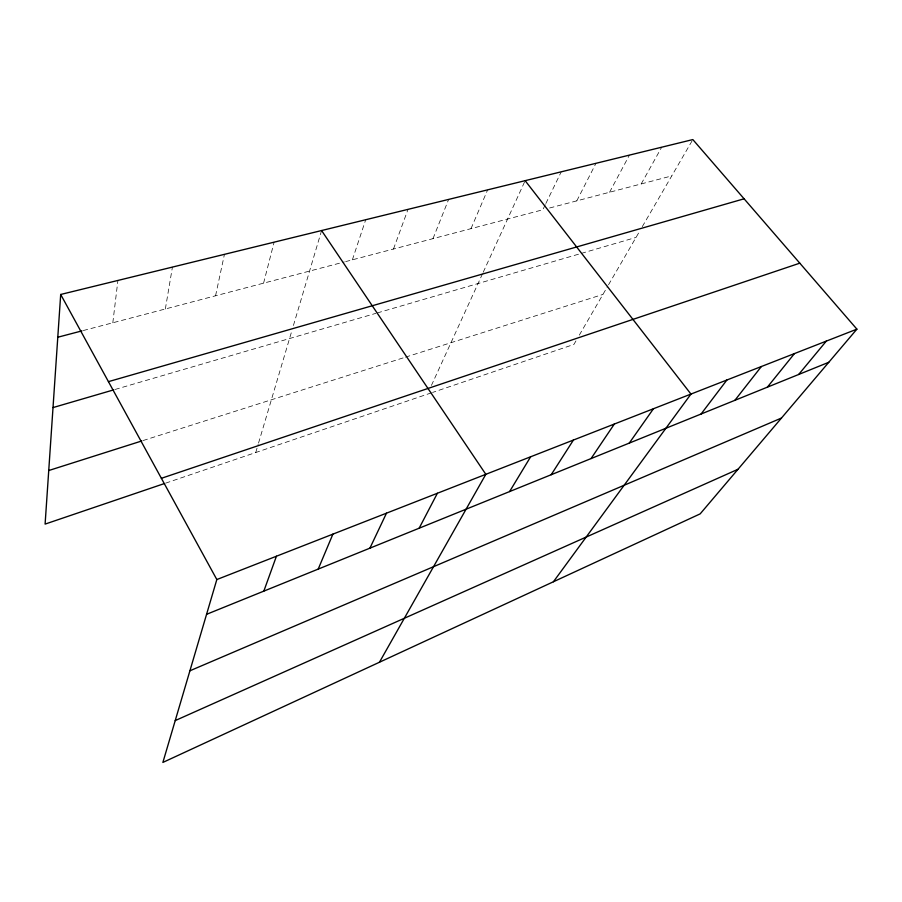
<?xml version="1.0" encoding="UTF-8"?>
<svg xmlns="http://www.w3.org/2000/svg" width="902" height="902" viewBox="0 0 902 902"><rect width="100%" height="100%" fill="white"/><g stroke="black" fill="none" stroke-linecap="round" stroke-linejoin="round"><path stroke-width="0.68" stroke-dasharray="4.51 3.38" d="M112.818 322.769L117.914 280.454M165.348 308.969L172.429 267.093M215.555 295.777L224.44 254.353M263.576 283.16L274.107 242.176M255.74 452.533L258.141 444.438M258.536 443.085L291.876 330.707M293.421 325.487L321.586 230.551M352.366 259.832L365.705 219.738M393.475 249.031L408.02 209.365M432.983 238.647L448.632 199.421M470.991 228.657L487.632 189.86M431.415 385.436L482.638 273.509M483.213 272.257L525.144 180.671M545.27 204.72L542.812 209.783L345.68 261.591M545.879 203.457L561.224 171.831M576.795 200.853L595.963 163.318M609.56 192.25L629.427 155.11M641.198 183.94L661.696 147.206M575.938 340.945L573.92 344.429L432.577 392.449M579.309 335.127L607.847 285.968M608.546 284.761L639.507 231.442M642.292 226.65L692.837 139.573M165.607 483.156L431.28 392.889M143.091 440.548L404.164 357.587M405.494 357.158L602.942 294.413M115.05 389.472L375.886 313.344M377.228 312.96L579.997 253.778M581.316 253.394L636.034 237.418M83.288 330.538L344.338 261.941M549.611 208.001L671.742 175.913"/><path stroke-width="1.35" d="M60.693 294.469L216.83 579.546L162.879 762.427L700.166 513.869L856.9 329.151L692.837 139.573L60.693 294.469L45.1 524.096L164.288 483.596M263.824 591.126L276.429 556.23M318.203 569.106L332.894 534.142M369.91 548.157L386.484 513.182M419.148 528.211L437.391 493.259M379.449 662.237L485.828 474.317L321.586 230.551M509.585 491.579L530.635 456.784M551.201 474.723L573.424 440.052M591.058 458.577L614.33 424.041M629.258 443.107L653.465 408.73M553.422 581.756L690.955 394.073L525.144 180.671M701.068 414.018L726.888 380.013M734.871 400.33L761.367 366.528M767.376 387.161L794.47 353.573M798.653 374.488L826.3 341.125M175.225 720.585L738.028 469.254M189.916 670.784L781.493 418.032M206.569 614.318L828.78 362.288M216.83 579.546L856.9 329.151M161.379 478.308L799.792 263.17M48.742 470.528L141.772 440.965M53.015 407.58L113.731 389.856M108.432 381.647L744.094 198.801M57.784 337.235L81.947 330.887"/></g></svg>
